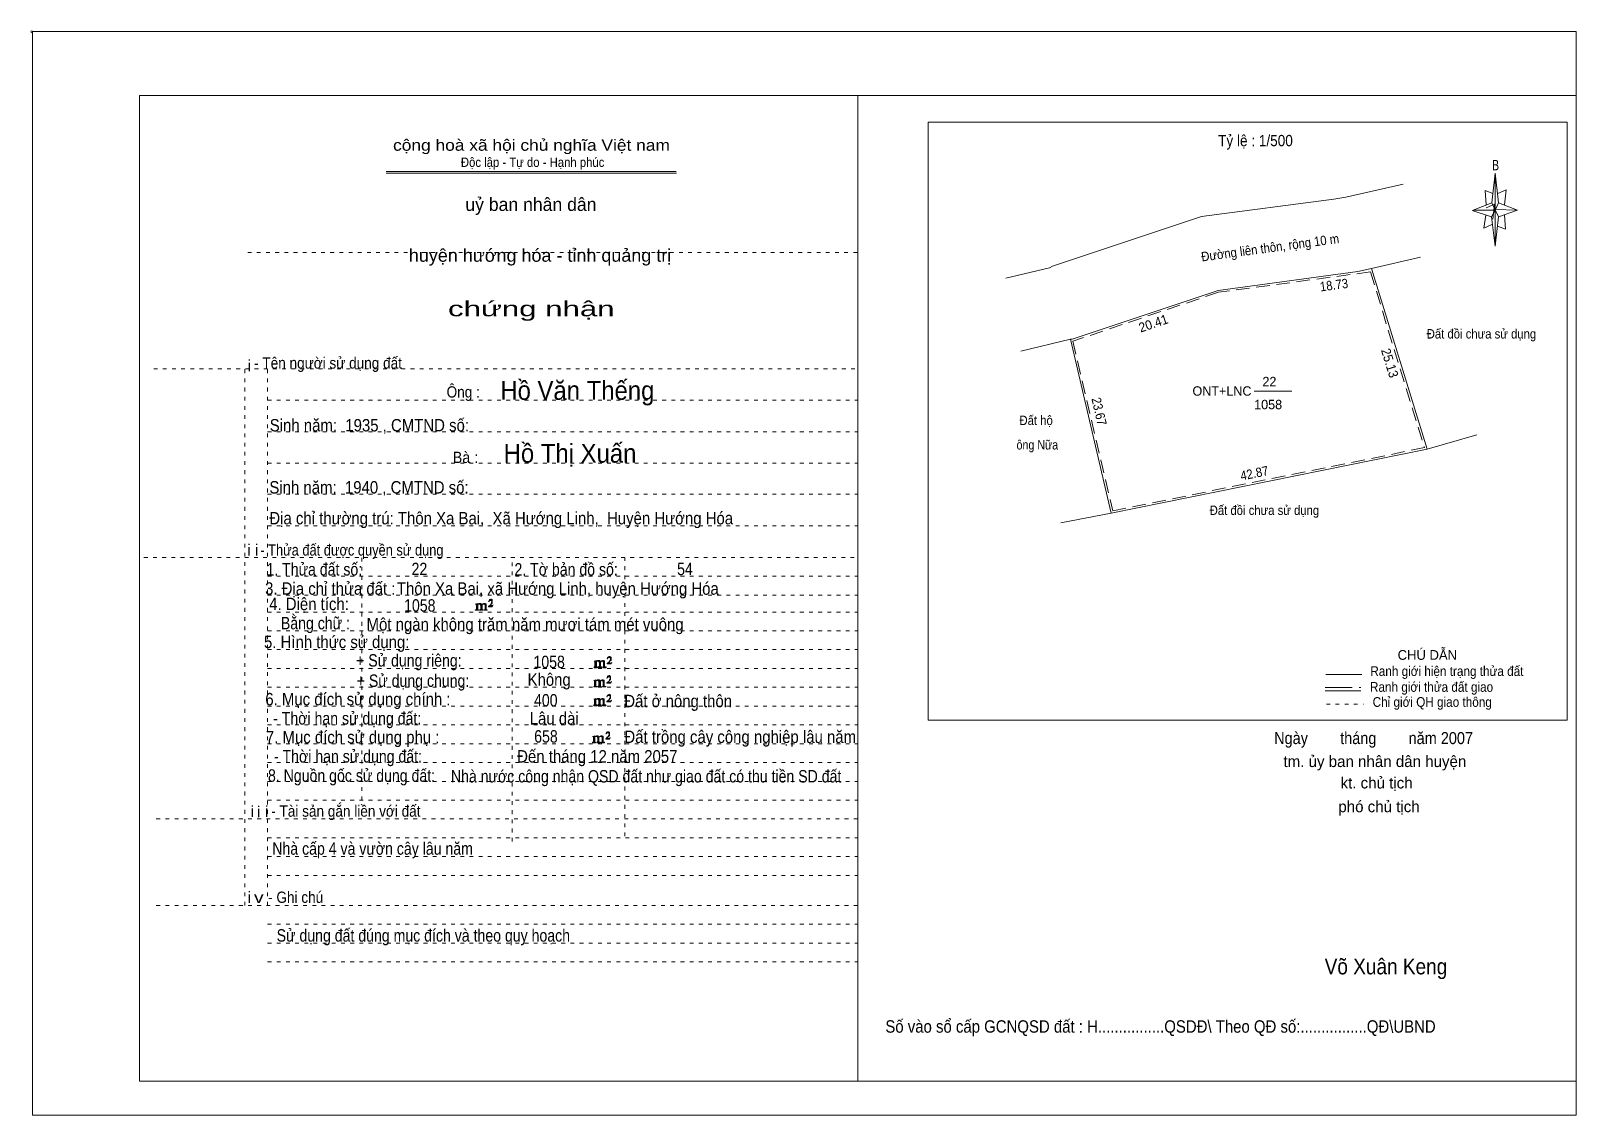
# Model space of a CAD drawing. Header units: centimetres. Extents: x -1.6 to 39.5, y -3.3 to 25.5.
import ezdxf
from ezdxf.enums import TextEntityAlignment as Align

# ---------------------------------------------------------------- set-up
doc = ezdxf.new("R2010")
doc.units = ezdxf.units.CM
doc.header["$LTSCALE"] = 0.12
for name, pattern in [('DOTTED', [1.5, 0.3, -1.2]), ('LONG_DASHED', [7.5, 6, -1.5]), ('MEDIUM_DASHED', [4.5, 3, -1.5])]:
    doc.linetypes.add(name, pattern=pattern)
for name, color, linetype, lineweight in [('1', 7, 'DOTTED', 13), ('10', 7, 'Continuous', 13), ('4', 7, 'Continuous', 13), ('5', 7, 'Continuous', 13), ('50', 7, 'Continuous', 13)]:
    doc.layers.add(name, color=color, linetype=linetype, lineweight=lineweight)

msp = doc.modelspace()

# ---------------------------------------------------------------- hatches: boundary and pattern name
at = {"layer": '50'}
for points in [[(10.27, 10.13), (10.27, 10.12), (10.27, 10.11), (10.25, 10.11), (10.24, 10.11), (10.24, 10.1), (10.33, 10.1), (10.33, 10.11), (10.32, 10.11), (10.31, 10.11), (10.31, 10.12), (10.31, 10.13), (10.31, 10.24), (10.31, 10.25), (10.32, 10.26), (10.34, 10.26), (10.35, 10.26), (10.36, 10.26), (10.37, 10.25), (10.39, 10.22), (10.39, 10.13), (10.37, 10.12), (10.37, 10.11), (10.36, 10.11), (10.35, 10.11), (10.35, 10.1), (10.44, 10.1), (10.44, 10.11), (10.43, 10.11), (10.42, 10.11), (10.42, 10.12), (10.42, 10.13), (10.42, 10.24), (10.44, 10.26), (10.45, 10.26), (10.46, 10.26), (10.49, 10.26), (10.49, 10.25), (10.5, 10.24), (10.5, 10.22), (10.5, 10.13), (10.5, 10.12), (10.49, 10.11), (10.49, 10.11), (10.47, 10.11), (10.47, 10.1), (10.56, 10.1), (10.56, 10.11), (10.55, 10.11), (10.54, 10.11), (10.53, 10.12), (10.53, 10.13), (10.53, 10.2), (10.53, 10.25), (10.53, 10.26), (10.52, 10.27), (10.5, 10.28), (10.47, 10.28), (10.46, 10.28), (10.44, 10.27), (10.41, 10.25), (10.41, 10.26), (10.4, 10.28), (10.39, 10.28), (10.37, 10.28), (10.35, 10.28), (10.34, 10.28), (10.32, 10.26), (10.31, 10.26), (10.31, 10.25), (10.31, 10.25), (10.31, 10.26), (10.31, 10.28), (10.24, 10.26), (10.24, 10.26), (10.25, 10.26), (10.27, 10.25), (10.27, 10.24), (10.27, 10.23)], [(10.69, 10.19), (10.72, 10.24), (10.72, 10.24), (10.71, 10.22), (10.69, 10.22), (10.68, 10.22), (10.63, 10.22), (10.66, 10.26), (10.67, 10.27), (10.69, 10.28), (10.69, 10.3), (10.69, 10.32), (10.69, 10.34), (10.69, 10.35), (10.69, 10.37), (10.68, 10.38), (10.67, 10.38), (10.66, 10.39), (10.65, 10.39), (10.63, 10.38), (10.63, 10.38), (10.62, 10.37), (10.61, 10.35), (10.59, 10.33), (10.61, 10.33), (10.61, 10.35), (10.62, 10.35), (10.63, 10.36), (10.65, 10.36), (10.66, 10.36), (10.67, 10.35), (10.68, 10.35), (10.68, 10.32), (10.68, 10.3), (10.66, 10.28), (10.66, 10.26), (10.65, 10.25), (10.59, 10.2), (10.59, 10.19)], [(13.42, 8.61), (13.42, 8.6), (13.42, 8.59), (13.41, 8.59), (13.4, 8.59), (13.4, 8.57), (13.48, 8.57), (13.48, 8.59), (13.47, 8.59), (13.46, 8.59), (13.46, 8.6), (13.46, 8.61), (13.46, 8.72), (13.46, 8.73), (13.47, 8.74), (13.5, 8.74), (13.51, 8.74), (13.52, 8.74), (13.53, 8.73), (13.54, 8.69), (13.54, 8.61), (13.53, 8.6), (13.53, 8.59), (13.52, 8.59), (13.51, 8.59), (13.51, 8.57), (13.6, 8.57), (13.6, 8.59), (13.58, 8.59), (13.57, 8.59), (13.57, 8.6), (13.57, 8.61), (13.57, 8.72), (13.6, 8.74), (13.61, 8.74), (13.62, 8.74), (13.64, 8.74), (13.64, 8.73), (13.65, 8.72), (13.65, 8.69), (13.65, 8.61), (13.65, 8.6), (13.64, 8.59), (13.64, 8.59), (13.63, 8.59), (13.63, 8.57), (13.72, 8.57), (13.72, 8.59), (13.7, 8.59), (13.69, 8.59), (13.68, 8.6), (13.68, 8.61), (13.68, 8.68), (13.68, 8.73), (13.68, 8.74), (13.67, 8.75), (13.65, 8.76), (13.63, 8.76), (13.62, 8.76), (13.6, 8.75), (13.56, 8.73), (13.56, 8.74), (13.55, 8.76), (13.54, 8.76), (13.53, 8.76), (13.51, 8.76), (13.5, 8.76), (13.47, 8.74), (13.46, 8.74), (13.46, 8.73), (13.46, 8.73), (13.46, 8.74), (13.46, 8.76), (13.4, 8.74), (13.4, 8.74), (13.41, 8.74), (13.42, 8.73), (13.42, 8.72), (13.42, 8.71)], [(13.85, 8.67), (13.87, 8.72), (13.87, 8.72), (13.86, 8.69), (13.85, 8.69), (13.84, 8.69), (13.78, 8.69), (13.82, 8.74), (13.83, 8.75), (13.85, 8.76), (13.85, 8.78), (13.85, 8.79), (13.85, 8.82), (13.85, 8.83), (13.85, 8.85), (13.84, 8.86), (13.83, 8.86), (13.82, 8.87), (13.8, 8.87), (13.78, 8.86), (13.78, 8.86), (13.77, 8.85), (13.76, 8.83), (13.75, 8.81), (13.76, 8.81), (13.76, 8.83), (13.77, 8.83), (13.78, 8.84), (13.8, 8.84), (13.82, 8.84), (13.83, 8.83), (13.84, 8.83), (13.84, 8.79), (13.84, 8.78), (13.82, 8.76), (13.82, 8.74), (13.8, 8.73), (13.75, 8.68), (13.75, 8.67)], [(13.41, 8.09), (13.41, 8.08), (13.41, 8.07), (13.4, 8.07), (13.39, 8.07), (13.39, 8.06), (13.48, 8.06), (13.48, 8.07), (13.47, 8.07), (13.45, 8.07), (13.45, 8.08), (13.45, 8.09), (13.45, 8.2), (13.45, 8.21), (13.47, 8.23), (13.49, 8.23), (13.5, 8.23), (13.51, 8.23), (13.52, 8.21), (13.53, 8.18), (13.53, 8.09), (13.52, 8.08), (13.52, 8.07), (13.51, 8.07), (13.5, 8.07), (13.5, 8.06), (13.59, 8.06), (13.59, 8.07), (13.58, 8.07), (13.57, 8.07), (13.57, 8.08), (13.57, 8.09), (13.57, 8.2), (13.59, 8.23), (13.6, 8.23), (13.61, 8.23), (13.63, 8.23), (13.63, 8.21), (13.64, 8.2), (13.64, 8.18), (13.64, 8.09), (13.64, 8.08), (13.63, 8.07), (13.63, 8.07), (13.62, 8.07), (13.62, 8.06), (13.71, 8.06), (13.71, 8.07), (13.7, 8.07), (13.69, 8.07), (13.67, 8.08), (13.67, 8.09), (13.67, 8.17), (13.67, 8.21), (13.67, 8.23), (13.66, 8.24), (13.64, 8.25), (13.62, 8.25), (13.61, 8.25), (13.59, 8.24), (13.55, 8.21), (13.55, 8.23), (13.54, 8.25), (13.53, 8.25), (13.52, 8.25), (13.5, 8.25), (13.49, 8.25), (13.47, 8.23), (13.45, 8.23), (13.45, 8.21), (13.45, 8.21), (13.45, 8.23), (13.45, 8.25), (13.39, 8.23), (13.39, 8.23), (13.4, 8.23), (13.41, 8.21), (13.41, 8.2), (13.41, 8.19)], [(13.84, 8.16), (13.86, 8.2), (13.86, 8.2), (13.85, 8.18), (13.84, 8.18), (13.83, 8.18), (13.77, 8.18), (13.81, 8.23), (13.82, 8.24), (13.84, 8.25), (13.84, 8.27), (13.84, 8.28), (13.84, 8.3), (13.84, 8.31), (13.84, 8.34), (13.83, 8.35), (13.82, 8.35), (13.81, 8.36), (13.8, 8.36), (13.77, 8.35), (13.77, 8.35), (13.76, 8.34), (13.75, 8.31), (13.74, 8.29), (13.75, 8.29), (13.75, 8.31), (13.76, 8.31), (13.77, 8.33), (13.8, 8.33), (13.81, 8.33), (13.82, 8.31), (13.83, 8.31), (13.83, 8.28), (13.83, 8.27), (13.81, 8.25), (13.81, 8.23), (13.8, 8.21), (13.74, 8.17), (13.74, 8.16)], [(13.84, 7.66), (13.86, 7.71), (13.86, 7.71), (13.85, 7.68), (13.84, 7.68), (13.83, 7.68), (13.77, 7.68), (13.81, 7.73), (13.82, 7.74), (13.84, 7.75), (13.84, 7.77), (13.84, 7.78), (13.84, 7.81), (13.84, 7.82), (13.84, 7.84), (13.83, 7.85), (13.82, 7.85), (13.81, 7.86), (13.79, 7.86), (13.77, 7.85), (13.77, 7.85), (13.76, 7.84), (13.75, 7.82), (13.74, 7.8), (13.75, 7.8), (13.75, 7.82), (13.76, 7.82), (13.77, 7.83), (13.79, 7.83), (13.81, 7.83), (13.82, 7.82), (13.83, 7.82), (13.83, 7.78), (13.83, 7.77), (13.81, 7.75), (13.81, 7.73), (13.79, 7.72), (13.74, 7.67), (13.74, 7.66)], [(13.41, 7.6), (13.41, 7.59), (13.41, 7.58), (13.4, 7.58), (13.39, 7.58), (13.39, 7.56), (13.47, 7.56), (13.47, 7.58), (13.46, 7.58), (13.45, 7.58), (13.45, 7.59), (13.45, 7.6), (13.45, 7.71), (13.45, 7.72), (13.46, 7.73), (13.49, 7.73), (13.5, 7.73), (13.51, 7.73), (13.52, 7.72), (13.53, 7.68), (13.53, 7.6), (13.52, 7.59), (13.52, 7.58), (13.51, 7.58), (13.5, 7.58), (13.5, 7.56), (13.59, 7.56), (13.59, 7.58), (13.57, 7.58), (13.56, 7.58), (13.56, 7.59), (13.56, 7.6), (13.56, 7.71), (13.59, 7.73), (13.6, 7.73), (13.61, 7.73), (13.63, 7.73), (13.63, 7.72), (13.64, 7.71), (13.64, 7.68), (13.64, 7.6), (13.64, 7.59), (13.63, 7.58), (13.63, 7.58), (13.62, 7.58), (13.62, 7.56), (13.71, 7.56), (13.71, 7.58), (13.69, 7.58), (13.68, 7.58), (13.67, 7.59), (13.67, 7.6), (13.67, 7.67), (13.67, 7.72), (13.67, 7.73), (13.66, 7.74), (13.64, 7.75), (13.62, 7.75), (13.61, 7.75), (13.59, 7.74), (13.55, 7.72), (13.55, 7.73), (13.54, 7.75), (13.53, 7.75), (13.52, 7.75), (13.5, 7.75), (13.49, 7.75), (13.46, 7.73), (13.45, 7.73), (13.45, 7.72), (13.45, 7.72), (13.45, 7.73), (13.45, 7.75), (13.39, 7.73), (13.39, 7.73), (13.4, 7.73), (13.41, 7.72), (13.41, 7.71), (13.41, 7.7)], [(13.38, 6.61), (13.38, 6.6), (13.38, 6.59), (13.37, 6.59), (13.36, 6.59), (13.36, 6.57), (13.44, 6.57), (13.44, 6.59), (13.43, 6.59), (13.42, 6.59), (13.42, 6.6), (13.42, 6.61), (13.42, 6.72), (13.42, 6.73), (13.43, 6.74), (13.46, 6.74), (13.47, 6.74), (13.48, 6.74), (13.49, 6.73), (13.5, 6.69), (13.5, 6.61), (13.49, 6.6), (13.49, 6.59), (13.48, 6.59), (13.47, 6.59), (13.47, 6.57), (13.56, 6.57), (13.56, 6.59), (13.54, 6.59), (13.53, 6.59), (13.53, 6.6), (13.53, 6.61), (13.53, 6.72), (13.56, 6.74), (13.57, 6.74), (13.58, 6.74), (13.6, 6.74), (13.6, 6.73), (13.61, 6.72), (13.61, 6.69), (13.61, 6.61), (13.61, 6.6), (13.6, 6.59), (13.6, 6.59), (13.59, 6.59), (13.59, 6.57), (13.68, 6.57), (13.68, 6.59), (13.66, 6.59), (13.65, 6.59), (13.64, 6.6), (13.64, 6.61), (13.64, 6.68), (13.64, 6.73), (13.64, 6.74), (13.63, 6.75), (13.61, 6.76), (13.59, 6.76), (13.58, 6.76), (13.56, 6.75), (13.52, 6.73), (13.52, 6.74), (13.51, 6.76), (13.5, 6.76), (13.49, 6.76), (13.47, 6.76), (13.46, 6.76), (13.43, 6.74), (13.42, 6.74), (13.42, 6.73), (13.42, 6.73), (13.42, 6.74), (13.42, 6.76), (13.36, 6.74), (13.36, 6.74), (13.37, 6.74), (13.38, 6.73), (13.38, 6.72), (13.38, 6.71)], [(13.81, 6.67), (13.83, 6.72), (13.83, 6.72), (13.82, 6.69), (13.81, 6.69), (13.8, 6.69), (13.74, 6.69), (13.78, 6.74), (13.79, 6.75), (13.81, 6.76), (13.81, 6.78), (13.81, 6.79), (13.81, 6.82), (13.81, 6.83), (13.81, 6.85), (13.8, 6.86), (13.79, 6.86), (13.78, 6.87), (13.76, 6.87), (13.74, 6.86), (13.74, 6.86), (13.73, 6.85), (13.72, 6.83), (13.71, 6.81), (13.72, 6.81), (13.72, 6.83), (13.73, 6.83), (13.74, 6.84), (13.76, 6.84), (13.78, 6.84), (13.79, 6.83), (13.8, 6.83), (13.8, 6.79), (13.8, 6.78), (13.78, 6.76), (13.78, 6.74), (13.76, 6.73), (13.71, 6.68), (13.71, 6.67)]]:
    msp.add_hatch(color=256, dxfattribs=at).paths.add_polyline_path(points)

# ---------------------------------------------------------------- linework, layer by layer
at = {"layer": '1', "linetype": 'Continuous'}
for p, q in [((1.31, -2.42), (1.31, 23.78)), ((1.31, 23.78), (39.51, 23.78)), ((20.41, -2.42), (20.41, 23.78)), ((39.51, -2.42), (39.51, 23.78)), ((7.87, 21.76), (15.58, 21.76)), ((7.87, 21.71), (15.59, 21.71)), ((37.26, 20.55), (36.75, 20.72)), ((1.31, -2.42), (39.51, -2.42))]:
    msp.add_line(p, q, dxfattribs=at)
at = {"layer": '1'}
for p, q in [((4.19, 19.61), (20.41, 19.61)), ((1.69, 16.51), (20.41, 16.51)), ((4.11, 2.25), (4.11, 16.51)), ((4.72, 2.25), (4.72, 16.51)), ((4.72, 15.68), (20.41, 15.68)), ((4.72, 14.84), (20.41, 14.84)), ((4.72, 14.01), (20.41, 14.01)), ((4.72, 13.18), (20.41, 13.18)), ((4.72, 12.34), (20.41, 12.34)), ((1.43, 11.5), (20.41, 11.5)), ((7.22, 5.05), (7.22, 11.5)), ((11.22, 3.95), (11.22, 11.5)), ((14.22, 4.09), (14.22, 11.5)), ((4.72, 11), (20.41, 11)), ((4.72, 10.5), (20.41, 10.5)), ((4.72, 10.05), (20.41, 10.05)), ((4.72, 9.55), (20.41, 9.55)), ((4.72, 9.05), (20.41, 9.05)), ((4.72, 8.55), (20.41, 8.55)), ((4.72, 8.05), (20.41, 8.05)), ((4.72, 7.55), (20.41, 7.55)), ((4.72, 7.05), (20.41, 7.05)), ((4.72, 6.55), (20.41, 6.55)), ((4.72, 6.05), (20.41, 6.05)), ((4.72, 5.55), (20.41, 5.55)), ((4.72, 5.05), (20.41, 5.05)), ((1.76, 4.55), (20.41, 4.55)), ((4.72, 4.05), (20.41, 4.05)), ((4.72, 3.55), (20.41, 3.55)), ((4.72, 3.05), (20.41, 3.05)), ((1.76, 2.25), (20.41, 2.25)), ((4.72, 1.75), (20.41, 1.75)), ((4.72, 1.25), (20.41, 1.25)), ((4.72, 0.75), (20.41, 0.75))]:
    msp.add_line(p, q, dxfattribs=at)
at = {"layer": '1', "linetype": 'Continuous'}
msp.add_lwpolyline([(-1.53, -3.32), (39.51, -3.32), (39.51, 25.48), (-1.53, 25.48)], close=True, dxfattribs=at)
msp.add_lwpolyline([(37.27, 20.35), (37.06, 20.25), (37.11, 20.6)], dxfattribs=at)
at = {"layer": '10'}
for p, q in [((33.39, 21.08), (34.91, 21.42)), ((33.07, 21.02), (33.39, 21.08)), ((34.07, 19.18), (35.37, 19.48)), ((24.35, 18.92), (25.51, 19.2)), ((25.51, 19.2), (25.59, 19.24)), ((34.07, 19.18), (35.55, 14.38)), ((26.07, 17.3), (27.15, 12.68)), ((30.95, 15.92), (31.95, 15.92)), ((36.87, 14.76), (35.55, 14.38))]:
    msp.add_line(p, q, dxfattribs=at)
at = {"layer": '10', "linetype": 'MEDIUM_DASHED'}
msp.add_line((26.13, 17.25), (27.19, 12.74), dxfattribs=at)
at = {"layer": '10'}
for points in [[(33.07, 21.02), (29.55, 20.56), (25.59, 19.24)], [(34.07, 19.18), (33.71, 19.1), (29.99, 18.6), (26.11, 17.3)], [(24.75, 16.98), (26.07, 17.3), (26.11, 17.3)], [(35.55, 14.38), (27.15, 12.68), (25.81, 12.42)]]:
    msp.add_lwpolyline(points, dxfattribs=at)
at = {"layer": '10', "linetype": 'MEDIUM_DASHED'}
for points in [[(34.04, 19.09), (30, 18.55), (26.13, 17.25)], [(34.04, 19.09), (35.48, 14.42), (27.19, 12.74)]]:
    msp.add_lwpolyline(points, dxfattribs=at)
at = {"layer": '4'}
for p, q in [((32.86, 8.39), (33.81, 8.39)), ((32.84, 7.96), (33.79, 7.96))]:
    msp.add_line(p, q, dxfattribs=at)
at = {"layer": '4', "linetype": 'LONG_DASHED'}
msp.add_line((32.84, 8.04), (33.79, 8.04), dxfattribs=at)
at = {"layer": '4', "linetype": 'DOTTED'}
msp.add_line((32.87, 7.6), (33.86, 7.6), dxfattribs=at)
at = {"layer": '4'}
msp.add_lwpolyline([(22.28, 23.07), (39.27, 23.07), (39.27, 7.18), (22.28, 7.18)], close=True, dxfattribs=at)
msp.add_circle((-1.55, 25.47), 0.025, dxfattribs=at)
at = {"layer": '5'}
for p, q in [((37.27, 20.93), (37.36, 21.71)), ((37.45, 20.55), (37.36, 19.77)), ((37.45, 20.93), (37.95, 20.73)), ((37.61, 20.61), (37.63, 20.23)), ((37.63, 20.23), (37.42, 20.31))]:
    msp.add_line(p, q, dxfattribs=at)
for points in [[(37.36, 21.71), (37.45, 20.93), (37.36, 20.73)], [(37.36, 20.73), (36.77, 20.73), (37.27, 20.93), (37.45, 20.55), (37.95, 20.73), (37.36, 20.75)], [(37.36, 20.73), (37.36, 19.77), (37.26, 20.55)]]:
    msp.add_lwpolyline(points, close=True, dxfattribs=at)
for points in [[(37.3, 21.17), (37.09, 21.25), (37.12, 20.87)], [(37.43, 21.17), (37.65, 21.27), (37.61, 20.87)], [(37.36, 20.73), (37.27, 20.93), (36.77, 20.73)], [(37.12, 20.79), (37.34, 20.89), (37.3, 20.49)], [(37.36, 20.73), (37.45, 20.55), (37.95, 20.73)]]:
    msp.add_lwpolyline(points, dxfattribs=at)
at = {"layer": '50'}
for points in [[(10.27, 10.13), (10.27, 10.12), (10.27, 10.11), (10.25, 10.11), (10.24, 10.11), (10.24, 10.1), (10.33, 10.1), (10.33, 10.11), (10.32, 10.11), (10.31, 10.11), (10.31, 10.12), (10.31, 10.13), (10.31, 10.24), (10.31, 10.25), (10.32, 10.26), (10.34, 10.26), (10.35, 10.26), (10.36, 10.26), (10.37, 10.25), (10.39, 10.22), (10.39, 10.13), (10.37, 10.12), (10.37, 10.11), (10.36, 10.11), (10.35, 10.11), (10.35, 10.1), (10.44, 10.1), (10.44, 10.11), (10.43, 10.11), (10.42, 10.11), (10.42, 10.12), (10.42, 10.13), (10.42, 10.24), (10.44, 10.26), (10.45, 10.26), (10.46, 10.26), (10.49, 10.26), (10.49, 10.25), (10.5, 10.24), (10.5, 10.22), (10.5, 10.13), (10.5, 10.12), (10.49, 10.11), (10.49, 10.11), (10.47, 10.11), (10.47, 10.1), (10.56, 10.1), (10.56, 10.11), (10.55, 10.11), (10.54, 10.11), (10.53, 10.12), (10.53, 10.13), (10.53, 10.2), (10.53, 10.25), (10.53, 10.26), (10.52, 10.27), (10.5, 10.28), (10.47, 10.28), (10.46, 10.28), (10.44, 10.27), (10.41, 10.25), (10.41, 10.26), (10.4, 10.28), (10.39, 10.28), (10.37, 10.28), (10.35, 10.28), (10.34, 10.28), (10.32, 10.26), (10.31, 10.26), (10.31, 10.25), (10.31, 10.25), (10.31, 10.26), (10.31, 10.28), (10.24, 10.26), (10.24, 10.26), (10.25, 10.26), (10.27, 10.25), (10.27, 10.24), (10.27, 10.23)], [(10.69, 10.19), (10.72, 10.24), (10.72, 10.24), (10.71, 10.22), (10.69, 10.22), (10.68, 10.22), (10.63, 10.22), (10.66, 10.26), (10.67, 10.27), (10.69, 10.28), (10.69, 10.3), (10.69, 10.32), (10.69, 10.34), (10.69, 10.35), (10.69, 10.37), (10.68, 10.38), (10.67, 10.38), (10.66, 10.39), (10.65, 10.39), (10.63, 10.38), (10.63, 10.38), (10.62, 10.37), (10.61, 10.35), (10.59, 10.33), (10.61, 10.33), (10.61, 10.35), (10.62, 10.35), (10.63, 10.36), (10.65, 10.36), (10.66, 10.36), (10.67, 10.35), (10.68, 10.35), (10.68, 10.32), (10.68, 10.3), (10.66, 10.28), (10.66, 10.26), (10.65, 10.25), (10.59, 10.2), (10.59, 10.19)], [(13.42, 8.61), (13.42, 8.6), (13.42, 8.59), (13.41, 8.59), (13.4, 8.59), (13.4, 8.57), (13.48, 8.57), (13.48, 8.59), (13.47, 8.59), (13.46, 8.59), (13.46, 8.6), (13.46, 8.61), (13.46, 8.72), (13.46, 8.73), (13.47, 8.74), (13.5, 8.74), (13.51, 8.74), (13.52, 8.74), (13.53, 8.73), (13.54, 8.69), (13.54, 8.61), (13.53, 8.6), (13.53, 8.59), (13.52, 8.59), (13.51, 8.59), (13.51, 8.57), (13.6, 8.57), (13.6, 8.59), (13.58, 8.59), (13.57, 8.59), (13.57, 8.6), (13.57, 8.61), (13.57, 8.72), (13.6, 8.74), (13.61, 8.74), (13.62, 8.74), (13.64, 8.74), (13.64, 8.73), (13.65, 8.72), (13.65, 8.69), (13.65, 8.61), (13.65, 8.6), (13.64, 8.59), (13.64, 8.59), (13.63, 8.59), (13.63, 8.57), (13.72, 8.57), (13.72, 8.59), (13.7, 8.59), (13.69, 8.59), (13.68, 8.6), (13.68, 8.61), (13.68, 8.68), (13.68, 8.73), (13.68, 8.74), (13.67, 8.75), (13.65, 8.76), (13.63, 8.76), (13.62, 8.76), (13.6, 8.75), (13.56, 8.73), (13.56, 8.74), (13.55, 8.76), (13.54, 8.76), (13.53, 8.76), (13.51, 8.76), (13.5, 8.76), (13.47, 8.74), (13.46, 8.74), (13.46, 8.73), (13.46, 8.73), (13.46, 8.74), (13.46, 8.76), (13.4, 8.74), (13.4, 8.74), (13.41, 8.74), (13.42, 8.73), (13.42, 8.72), (13.42, 8.71)], [(13.85, 8.67), (13.87, 8.72), (13.87, 8.72), (13.86, 8.69), (13.85, 8.69), (13.84, 8.69), (13.78, 8.69), (13.82, 8.74), (13.83, 8.75), (13.85, 8.76), (13.85, 8.78), (13.85, 8.79), (13.85, 8.82), (13.85, 8.83), (13.85, 8.85), (13.84, 8.86), (13.83, 8.86), (13.82, 8.87), (13.8, 8.87), (13.78, 8.86), (13.78, 8.86), (13.77, 8.85), (13.76, 8.83), (13.75, 8.81), (13.76, 8.81), (13.76, 8.83), (13.77, 8.83), (13.78, 8.84), (13.8, 8.84), (13.82, 8.84), (13.83, 8.83), (13.84, 8.83), (13.84, 8.79), (13.84, 8.78), (13.82, 8.76), (13.82, 8.74), (13.8, 8.73), (13.75, 8.68), (13.75, 8.67)], [(13.41, 8.09), (13.41, 8.08), (13.41, 8.07), (13.4, 8.07), (13.39, 8.07), (13.39, 8.06), (13.48, 8.06), (13.48, 8.07), (13.47, 8.07), (13.45, 8.07), (13.45, 8.08), (13.45, 8.09), (13.45, 8.2), (13.45, 8.21), (13.47, 8.23), (13.49, 8.23), (13.5, 8.23), (13.51, 8.23), (13.52, 8.21), (13.53, 8.18), (13.53, 8.09), (13.52, 8.08), (13.52, 8.07), (13.51, 8.07), (13.5, 8.07), (13.5, 8.06), (13.59, 8.06), (13.59, 8.07), (13.58, 8.07), (13.57, 8.07), (13.57, 8.08), (13.57, 8.09), (13.57, 8.2), (13.59, 8.23), (13.6, 8.23), (13.61, 8.23), (13.63, 8.23), (13.63, 8.21), (13.64, 8.2), (13.64, 8.18), (13.64, 8.09), (13.64, 8.08), (13.63, 8.07), (13.63, 8.07), (13.62, 8.07), (13.62, 8.06), (13.71, 8.06), (13.71, 8.07), (13.7, 8.07), (13.69, 8.07), (13.67, 8.08), (13.67, 8.09), (13.67, 8.17), (13.67, 8.21), (13.67, 8.23), (13.66, 8.24), (13.64, 8.25), (13.62, 8.25), (13.61, 8.25), (13.59, 8.24), (13.55, 8.21), (13.55, 8.23), (13.54, 8.25), (13.53, 8.25), (13.52, 8.25), (13.5, 8.25), (13.49, 8.25), (13.47, 8.23), (13.45, 8.23), (13.45, 8.21), (13.45, 8.21), (13.45, 8.23), (13.45, 8.25), (13.39, 8.23), (13.39, 8.23), (13.4, 8.23), (13.41, 8.21), (13.41, 8.2), (13.41, 8.19)], [(13.84, 8.16), (13.86, 8.2), (13.86, 8.2), (13.85, 8.18), (13.84, 8.18), (13.83, 8.18), (13.77, 8.18), (13.81, 8.23), (13.82, 8.24), (13.84, 8.25), (13.84, 8.27), (13.84, 8.28), (13.84, 8.3), (13.84, 8.31), (13.84, 8.34), (13.83, 8.35), (13.82, 8.35), (13.81, 8.36), (13.8, 8.36), (13.77, 8.35), (13.77, 8.35), (13.76, 8.34), (13.75, 8.31), (13.74, 8.29), (13.75, 8.29), (13.75, 8.31), (13.76, 8.31), (13.77, 8.33), (13.8, 8.33), (13.81, 8.33), (13.82, 8.31), (13.83, 8.31), (13.83, 8.28), (13.83, 8.27), (13.81, 8.25), (13.81, 8.23), (13.8, 8.21), (13.74, 8.17), (13.74, 8.16)], [(13.84, 7.66), (13.86, 7.71), (13.86, 7.71), (13.85, 7.68), (13.84, 7.68), (13.83, 7.68), (13.77, 7.68), (13.81, 7.73), (13.82, 7.74), (13.84, 7.75), (13.84, 7.77), (13.84, 7.78), (13.84, 7.81), (13.84, 7.82), (13.84, 7.84), (13.83, 7.85), (13.82, 7.85), (13.81, 7.86), (13.79, 7.86), (13.77, 7.85), (13.77, 7.85), (13.76, 7.84), (13.75, 7.82), (13.74, 7.8), (13.75, 7.8), (13.75, 7.82), (13.76, 7.82), (13.77, 7.83), (13.79, 7.83), (13.81, 7.83), (13.82, 7.82), (13.83, 7.82), (13.83, 7.78), (13.83, 7.77), (13.81, 7.75), (13.81, 7.73), (13.79, 7.72), (13.74, 7.67), (13.74, 7.66)], [(13.41, 7.6), (13.41, 7.59), (13.41, 7.58), (13.4, 7.58), (13.39, 7.58), (13.39, 7.56), (13.47, 7.56), (13.47, 7.58), (13.46, 7.58), (13.45, 7.58), (13.45, 7.59), (13.45, 7.6), (13.45, 7.71), (13.45, 7.72), (13.46, 7.73), (13.49, 7.73), (13.5, 7.73), (13.51, 7.73), (13.52, 7.72), (13.53, 7.68), (13.53, 7.6), (13.52, 7.59), (13.52, 7.58), (13.51, 7.58), (13.5, 7.58), (13.5, 7.56), (13.59, 7.56), (13.59, 7.58), (13.57, 7.58), (13.56, 7.58), (13.56, 7.59), (13.56, 7.6), (13.56, 7.71), (13.59, 7.73), (13.6, 7.73), (13.61, 7.73), (13.63, 7.73), (13.63, 7.72), (13.64, 7.71), (13.64, 7.68), (13.64, 7.6), (13.64, 7.59), (13.63, 7.58), (13.63, 7.58), (13.62, 7.58), (13.62, 7.56), (13.71, 7.56), (13.71, 7.58), (13.69, 7.58), (13.68, 7.58), (13.67, 7.59), (13.67, 7.6), (13.67, 7.67), (13.67, 7.72), (13.67, 7.73), (13.66, 7.74), (13.64, 7.75), (13.62, 7.75), (13.61, 7.75), (13.59, 7.74), (13.55, 7.72), (13.55, 7.73), (13.54, 7.75), (13.53, 7.75), (13.52, 7.75), (13.5, 7.75), (13.49, 7.75), (13.46, 7.73), (13.45, 7.73), (13.45, 7.72), (13.45, 7.72), (13.45, 7.73), (13.45, 7.75), (13.39, 7.73), (13.39, 7.73), (13.4, 7.73), (13.41, 7.72), (13.41, 7.71), (13.41, 7.7)], [(13.38, 6.61), (13.38, 6.6), (13.38, 6.59), (13.37, 6.59), (13.36, 6.59), (13.36, 6.57), (13.44, 6.57), (13.44, 6.59), (13.43, 6.59), (13.42, 6.59), (13.42, 6.6), (13.42, 6.61), (13.42, 6.72), (13.42, 6.73), (13.43, 6.74), (13.46, 6.74), (13.47, 6.74), (13.48, 6.74), (13.49, 6.73), (13.5, 6.69), (13.5, 6.61), (13.49, 6.6), (13.49, 6.59), (13.48, 6.59), (13.47, 6.59), (13.47, 6.57), (13.56, 6.57), (13.56, 6.59), (13.54, 6.59), (13.53, 6.59), (13.53, 6.6), (13.53, 6.61), (13.53, 6.72), (13.56, 6.74), (13.57, 6.74), (13.58, 6.74), (13.6, 6.74), (13.6, 6.73), (13.61, 6.72), (13.61, 6.69), (13.61, 6.61), (13.61, 6.6), (13.6, 6.59), (13.6, 6.59), (13.59, 6.59), (13.59, 6.57), (13.68, 6.57), (13.68, 6.59), (13.66, 6.59), (13.65, 6.59), (13.64, 6.6), (13.64, 6.61), (13.64, 6.68), (13.64, 6.73), (13.64, 6.74), (13.63, 6.75), (13.61, 6.76), (13.59, 6.76), (13.58, 6.76), (13.56, 6.75), (13.52, 6.73), (13.52, 6.74), (13.51, 6.76), (13.5, 6.76), (13.49, 6.76), (13.47, 6.76), (13.46, 6.76), (13.43, 6.74), (13.42, 6.74), (13.42, 6.73), (13.42, 6.73), (13.42, 6.74), (13.42, 6.76), (13.36, 6.74), (13.36, 6.74), (13.37, 6.74), (13.38, 6.73), (13.38, 6.72), (13.38, 6.71)], [(13.81, 6.67), (13.83, 6.72), (13.83, 6.72), (13.82, 6.69), (13.81, 6.69), (13.8, 6.69), (13.74, 6.69), (13.78, 6.74), (13.79, 6.75), (13.81, 6.76), (13.81, 6.78), (13.81, 6.79), (13.81, 6.82), (13.81, 6.83), (13.81, 6.85), (13.8, 6.86), (13.79, 6.86), (13.78, 6.87), (13.76, 6.87), (13.74, 6.86), (13.74, 6.86), (13.73, 6.85), (13.72, 6.83), (13.71, 6.81), (13.72, 6.81), (13.72, 6.83), (13.73, 6.83), (13.74, 6.84), (13.76, 6.84), (13.78, 6.84), (13.79, 6.83), (13.8, 6.83), (13.8, 6.79), (13.8, 6.78), (13.78, 6.76), (13.78, 6.74), (13.76, 6.73), (13.71, 6.68), (13.71, 6.67)]]:
    msp.add_lwpolyline(points, close=True, dxfattribs=at)

# ---------------------------------------------------------------- texts
at = {"layer": '1'}
for s, height, width, p in [('cộng hoà xã hội chủ nghĩa Việt nam', 0.3, 1.15, (11.735, 22.31)), ('Độc lập - Tự do - Hạnh phúc', 0.25, 0.9, (11.765, 21.88)), ('chứng nhận', 0.4, 1.55, (11.73, 17.91)), ('- Tên người sử dụng đất', 0.3, 0.9, (6.325, 16.52)), ('- Thửa đất được quyền sử dụng', 0.3, 0.85, (6.96, 11.55)), ('- Tài sản gắn liền với đất ', 0.3, 0.9, (6.85, 4.61)), ('v', 0.3, 1.3, (4.485, 2.32)), ('- Ghi chú', 0.3, 0.9, (5.465, 2.32))]:
    msp.add_text(s, height=height, dxfattribs=dict(at, width=width)).set_placement(p, align=Align.CENTER)
for s, height, p in [('uỷ ban nhân dân', 0.35, (11.72, 20.71)), ('i', 0.3, (4.235, 16.45)), ('i', 0.3, (4.225, 11.55)), ('i', 0.3, (4.425, 11.55)), ('i', 0.3, (4.315, 4.6)), ('i', 0.3, (4.485, 4.59)), ('i', 0.3, (4.695, 4.6)), ('i', 0.3, (4.235, 2.32))]:
    msp.add_text(s, height=height, dxfattribs=at).set_placement(p, align=Align.CENTER)
at = {"layer": '10'}
for s, height, width, p in [('Tỷ lệ : 1/500', 0.3, 0.9, (30.985, 22.43)), ('Đất đồi chưa sử dụng ', 0.25, 0.9, (37.035, 17.32)), ('Hồ Văn Thếng', 0.5, 0.95, (12.955, 15.69)), ('Đất hộ ', 0.25, 0.9, (25.195, 15.02)), ('Hồ Thị Xuấn', 0.5, 0.95, (12.76, 14.02)), ('ông Nữa', 0.25, 0.85, (25.185, 14.37)), ('Đất đồi chưa sử dụng ', 0.25, 0.9, (31.265, 12.63)), ('Võ Xuân Keng', 0.42, 0.9, (34.455, 0.42))]:
    msp.add_text(s, height=height, dxfattribs=dict(at, width=width)).set_placement(p, align=Align.CENTER)
for s, rotation, width, p in [('Đường liên thôn, rộng 10 m ', 7.655, 0.9, (31.433, 19.618)), ('18.73', 7.516, 0.9, (33.089, 18.619)), ('20.41', 18.657, 0.95, (28.31, 17.605)), ('25.13', 287.245, 0.95, (34.437, 16.632)), ('23.67', 282.938, 0.9, (26.707, 15.353)), ('42.87', 11.423, 0.9, (30.98, 13.617))]:
    msp.add_text(s, height=0.25, rotation=rotation, dxfattribs=dict(at, width=width)).set_placement(p, align=Align.CENTER)
msp.add_text('ONT+LNC', height=0.25, dxfattribs=at).set_placement((30.88, 15.8), align=Align.RIGHT)
for s, p in [('22', (31.17, 16.05)), ('1058', (30.95, 15.44))]:
    msp.add_text(s, height=0.25, dxfattribs=at).set_placement(p)
at = {"layer": '4'}
msp.add_text('CHÚ DẪN', height=0.2591, dxfattribs=at).set_placement((35.555, 8.78), align=Align.CENTER)
at = {"layer": '4', "width": 0.9}
for s, p in [('Ranh giới hiện trạng thửa đất', (36.075, 8.35)), ('Ranh giới thửa đất giao ', (35.71, 7.93)), ('Chỉ giới QH giao thông', (35.685, 7.53))]:
    msp.add_text(s, height=0.2591, dxfattribs=at).set_placement(p, align=Align.CENTER)
at = {"layer": '5', "width": 0.75}
msp.add_text('B', height=0.276, dxfattribs=at).set_placement((37.37, 21.79), align=Align.CENTER)
at = {"layer": '50'}
for s, height, width, p in [('  huyện hướng hóa - tỉnh quảng trị', 0.34, 1.05, (11.83, 19.36)), ('Ông :', 0.3, 0.9, (9.92, 15.75)), ('Sinh năm:  1935 , CMTND số:  ', 0.33, 0.9, (7.535, 14.85)), ('Bà :', 0.3, 0.95, (9.98, 14.01)), ('Sinh năm:  1940 , CMTND số:  ', 0.33, 0.9, (7.525, 13.2)), ('Địa chỉ thường trú: Thôn Xa Bai,  Xã Hướng Linh,  Huyện Hướng Hóa', 0.33, 0.9, (10.93, 12.38)), ('1. Thửa đất số:  ', 0.33, 0.85, (6.065, 11.02)), ('22', 0.33, 0.85, (8.755, 11.03)), ('2. Tờ bản đồ số:  ', 0.33, 0.85, (12.76, 11.02)), ('54', 0.33, 0.85, (15.815, 11.03)), ('3. Địa chỉ thửa đất : ', 0.33, 0.9, (6.44, 10.51)), ('Thôn Xa Bai, xã Hướng Linh, huyện Hướng Hóa', 0.33, 0.9, (12.435, 10.51)), ('4. Diện tích: ', 0.33, 0.9, (5.875, 10.1)), ('1058', 0.33, 0.85, (8.765, 10.06)), ('Bằng chữ :', 0.33, 0.85, (5.99, 9.59)), ('Một ngàn không trăm năm mươi tám mét vuông', 0.33, 0.9, (11.565, 9.56)), ('5. Hình thức sử dụng:', 0.33, 0.9, (6.555, 9.09)), ('+ Sử dụng riêng:', 0.33, 0.85, (8.475, 8.6)), ('1058', 0.33, 0.85, (12.205, 8.56)), ('+ Sử dụng chung:', 0.33, 0.85, (8.585, 8.06)), ('Không', 0.33, 0.9, (12.205, 8.09)), ('6. Mục đích sử dụng chính :', 0.33, 0.9, (7.12, 7.57)), ('400', 0.33, 0.85, (12.115, 7.54)), ('Đất ở nông thôn', 0.33, 0.9, (15.635, 7.52)), ('- Thời hạn sử dụng đất:', 0.33, 0.85, (6.835, 7.06)), ('Lâu dài', 0.33, 0.9, (12.34, 7.06)), ('7. Mục đích sử dụng phụ :', 0.33, 0.9, (6.98, 6.56)), ('658', 0.33, 0.85, (12.12, 6.58)), ('Đất trồng cây công nghiệp lâu năm', 0.33, 0.9, (17.285, 6.57)), ('Ngày        tháng        năm 2007', 0.32, 0.9, (34.125, 6.54)), ('- Thời hạn sử dụng đất:', 0.33, 0.85, (6.855, 6.05)), ('Đến tháng 12 năm 2057', 0.33, 0.9, (13.485, 6.05)), ('8. Nguồn gốc sử dụng đất:', 0.33, 0.85, (6.95, 5.54)), ('Nhà nước công nhận QSD đất như giao đất có thu tiền SD đất ', 0.33, 0.85, (14.835, 5.52)), ('Nhà cấp 4 và vườn cây lâu năm', 0.33, 0.85, (7.51, 3.6)), ('Sử dụng đất đúng mục đích và theo quy hoạch', 0.33, 0.85, (8.86, 1.29)), ('Số vào sổ cấp GCNQSD đất : H................QSDĐ\\ Theo QĐ số:................QĐ\\UBND', 0.33, 0.9, (28.46, -1.13))]:
    msp.add_text(s, height=height, dxfattribs=dict(at, width=width)).set_placement(p, align=Align.CENTER)
for s, p in [('tm. ủy ban nhân dân huyện ', (34.215, 5.93)), ('kt. chủ tịch', (34.205, 5.36)), ('phó chủ tịch', (34.27, 4.73))]:
    msp.add_text(s, height=0.3, dxfattribs=at).set_placement(p, align=Align.CENTER)

doc.saveas('drawing.dxf')
